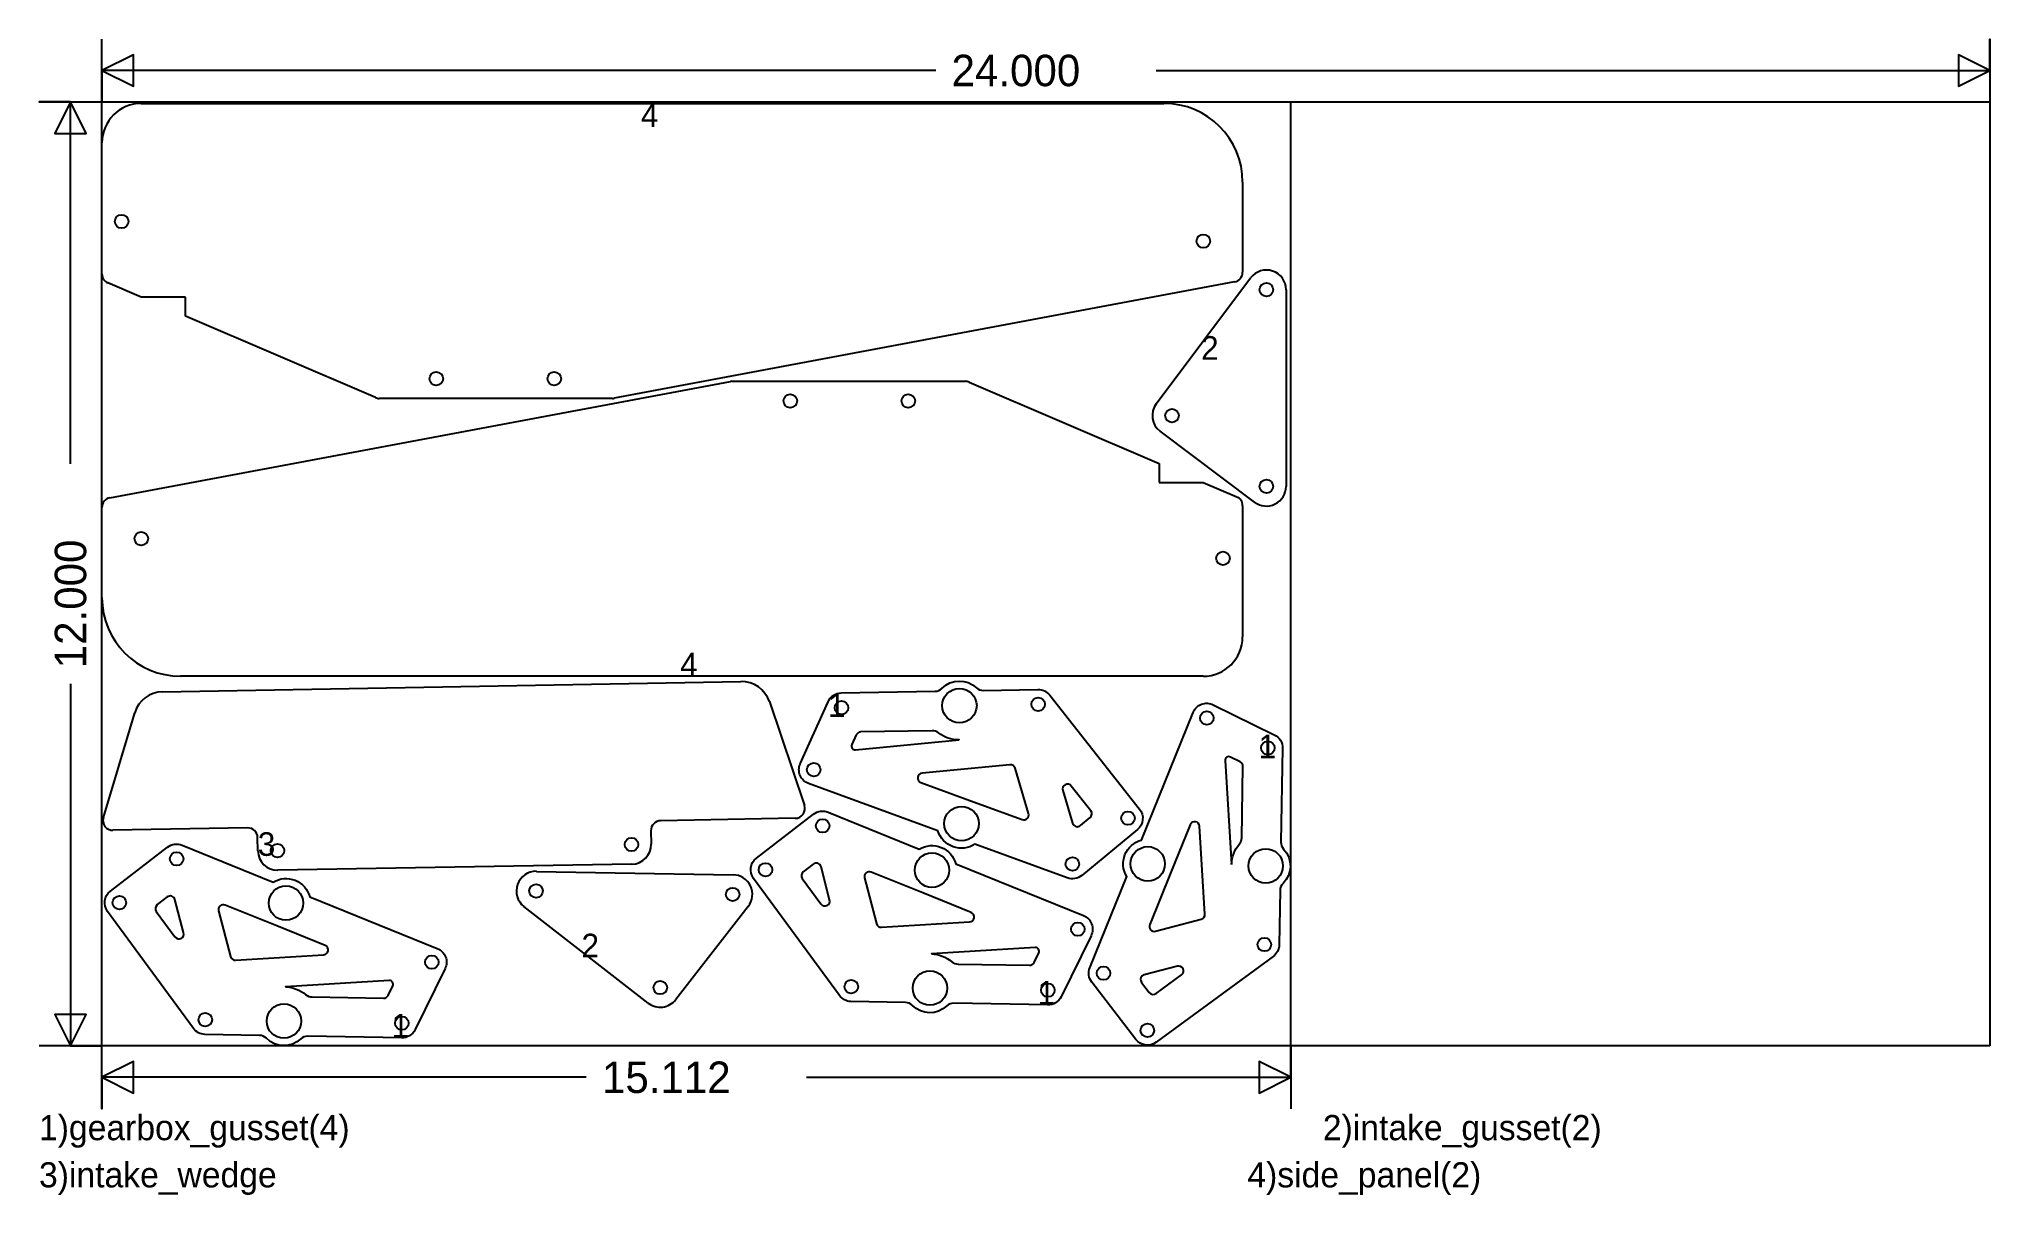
# Model space of a CAD drawing. Extents: x -0.8 to 24, y -1.9 to 12.8.
import ezdxf

# ---------------------------------------------------------------- set-up
doc = ezdxf.new("R2010")
doc.units = 0
doc.layers.get('0').update_dxf_attribs({"color": 1, "linetype": 'CONTINUOUS'})
doc.layers.add('1', color=1, linetype='CONTINUOUS')
doc.layers.add('251', color=251, linetype='CONTINUOUS')

msp = doc.modelspace()

# ---------------------------------------------------------------- linework, layer by layer
at = {"color": 7}
for points in [[(9.2295, 4.3752, -0.2908982), (9.3974, 4.4861), (10.591, 4.5069, 0.1962618), (10.6779, 4.5441, -0.4082473), (11.1152, 4.5518, 0.196264), (11.2033, 4.5176), (11.897, 4.5297, -0.234277), (12.0475, 4.4583), (13.1896, 3.01, -0.4077728), (13.1617, 2.7493), (12.4551, 2.1664, -0.265895), (12.2716, 2.1348), (11.0972, 2.5632, -0.4999994), (10.6275, 2.7345), (8.9835, 3.3342, -0.4352403), (8.8766, 3.587)], [(14.9027, 3.9553, -0.2908964), (15.0076, 3.7836), (14.9868, 2.59, 0.1962606), (15.021, 2.5019, -0.408247), (15.0134, 2.0646, 0.1962599), (14.9761, 1.9777), (14.964, 1.284, -0.2342758), (14.8874, 1.1361), (13.4002, 0.0452, -0.4077749), (13.1405, 0.0822), (12.5826, 0.8087, -0.2658951), (12.5576, 0.9933), (13.0266, 2.1519, -0.499999), (13.2142, 2.6154), (13.8709, 4.2375, -0.4352406), (14.1273, 4.3355)], [(10.8971, 3.8882), (10.8971, 3.8882, -0.1646014), (10.6327, 3.9799, 0.1710465), (10.5539, 4.0062), (9.6444, 3.9903, 0.2908975), (9.5885, 3.9533), (9.5327, 3.8287, 0.5748978), (9.5803, 3.7624)], [(11.6978, 2.8764, 0.6172232), (11.7791, 2.953), (11.6064, 3.5287, 0.3578605), (11.5406, 3.573), (10.4267, 3.4666, 0.7990322), (10.4112, 3.3456), (11.0337, 3.1186)], [(14.3578, 2.3057), (14.3578, 2.3057, -0.1646018), (14.4587, 2.5667, 0.1710478), (14.4877, 2.6446), (14.5036, 3.5541, 0.2909048), (14.4686, 3.6113), (14.346, 3.6714, 0.5749013), (14.2781, 3.6261)], [(12.4375, 2.8), (12.5606, 2.9015, 0.4077763), (12.5699, 2.9884), (12.3222, 3.3026, 0.8275334), (12.2132, 3.2459), (12.3379, 2.8303, 0.5363429), (12.4375, 2.8)], [(12.1929, 0.6247, -0.2908964), (12.0212, 0.5198), (10.8276, 0.5407, 0.196262), (10.7395, 0.5065, -0.4082477), (10.3022, 0.5141, 0.1962617), (10.2153, 0.5513), (9.5216, 0.5635, -0.2342772), (9.3737, 0.64), (8.2828, 2.1273, -0.4077746), (8.3198, 2.3869), (9.0463, 2.9448, -0.2658957), (9.2309, 2.9699), (10.3896, 2.5009, -0.5000001), (10.853, 2.3132), (12.4751, 1.6566, -0.435239), (12.5731, 1.4002)], [(13.3186, 1.5408, 0.6172132), (13.3924, 1.4569), (13.9738, 1.6094, 0.3578719), (14.0203, 1.6736), (13.9528, 2.7905, 0.7990271), (13.8325, 2.8102), (13.5839, 2.196)], [(3.9809, 0.2059, -0.2908969), (3.8092, 0.101), (2.6156, 0.1219, 0.1962607), (2.5275, 0.0877, -0.4082482), (2.0902, 0.0953, 0.1962616), (2.0033, 0.1326), (1.3096, 0.1447, -0.2342771), (1.1617, 0.2212), (0.0708, 1.7085, -0.4077753), (0.1078, 1.9681), (0.8343, 2.526, -0.2658954), (1.0189, 2.5511), (2.1775, 2.0821, -0.5), (2.641, 1.8944), (4.2631, 1.2378, -0.4352395), (4.3611, 0.9814)], [(9.0418, 2.3109), (8.9153, 2.2138, 0.4077761), (8.903, 2.1272), (9.1396, 1.8046, 0.8275278), (9.2504, 1.8575), (9.1404, 2.2772, 0.536345), (9.0418, 2.3109)], [(9.7785, 2.2088, 0.6172093), (9.6945, 2.135), (9.847, 1.5537, 0.3578638), (9.9112, 1.5072), (11.0282, 1.5746, 0.7990162), (11.0478, 1.6949), (10.4337, 1.9436)], [(0.8298, 1.8921), (0.7033, 1.795, 0.4077758), (0.6909, 1.7084), (0.9276, 1.3858, 0.8275378), (1.0384, 1.4387), (0.9283, 1.8584, 0.5363416), (0.8298, 1.8921)], [(1.5664, 1.79, 0.6172176), (1.4825, 1.7162), (1.635, 1.1349, 0.3578651), (1.6992, 1.0884), (2.8161, 1.1558, 0.7990255), (2.8358, 1.2762), (2.2216, 1.5248)], [(10.5433, 1.1697), (10.5433, 1.1697, -0.1646017), (10.8044, 1.0688, 0.171046), (10.8822, 1.0398), (11.7917, 1.0239, 0.2908985), (11.8489, 1.0589), (11.909, 1.1815, 0.5749032), (11.8637, 1.2494)], [(13.2165, 0.8042), (13.3137, 0.6777, 0.4077773), (13.4002, 0.6654), (13.7228, 0.902, 0.8275343), (13.67, 1.0128), (13.2502, 0.9027, 0.5363353), (13.2165, 0.8042)], [(2.3313, 0.7509), (2.3313, 0.7509, -0.1646011), (2.5923, 0.65, 0.1710482), (2.6702, 0.621), (3.5797, 0.6051, 0.2908977), (3.6369, 0.6401), (3.697, 0.7627, 0.5749022), (3.6517, 0.8306)]]:
    msp.add_lwpolyline(points, format="xyb", close=True, dxfattribs=at)
for centre, radius in [((10.9004, 4.3248), 0.2188), ((9.4007, 4.2986), 0.086), ((11.9003, 4.3422), 0.086), ((14.0447, 4.1672), 0.086), ((14.8202, 3.7869), 0.086), ((9.0477, 3.5103), 0.086), ((10.9266, 2.825), 0.2188), ((13.0424, 2.8939), 0.086), ((9.1605, 2.7961), 0.086), ((13.2942, 2.3133), 0.2188), ((14.794, 2.2871), 0.2188), ((0.9485, 2.3773), 0.086), ((8.434, 2.2382), 0.086), ((10.5509, 2.2332), 0.2187), ((12.3358, 2.311), 0.086), ((2.3389, 1.8145), 0.2187), ((0.222, 1.8194), 0.086), ((12.4048, 1.4828), 0.086), ((14.7765, 1.2873), 0.086), ((4.1928, 1.064), 0.086), ((12.7314, 0.9229), 0.086), ((9.5249, 0.7509), 0.086), ((10.5248, 0.7335), 0.2187), ((12.0245, 0.7073), 0.086), ((2.3127, 0.3147), 0.2187), ((1.3129, 0.3321), 0.086), ((3.8125, 0.2885), 0.086), ((13.2893, 0.1964), 0.086)]:
    msp.add_circle(centre, radius, dxfattribs=at)
at = {"layer": '1', "color": 7}
for p, q in [((0.5, 11.9807), (13.5, 11.9807)), ((0, 9.8131), (0, 11.4807)), ((14.5, 10.9807), (14.5, 9.8344)), ((0.5, 9.5164), (0.0758, 9.6982)), ((14.398, 9.7116), (6.5114, 8.2328)), ((13.402, 8.1625), (14.602, 9.7625)), ((1.0625, 9.5164), (0.5, 9.5164)), ((1.0625, 9.2753), (1.0625, 9.5164)), ((15.052, 9.6125), (15.052, 7.1125)), ((3.4764, 8.2408), (1.0625, 9.2753)), ((0.102, 6.9675), (7.9886, 8.4462)), ((8.0116, 8.4483), (10.9743, 8.4483)), ((11.0236, 8.4382), (13.4375, 7.4037)), ((6.4884, 8.2307), (3.5257, 8.2307)), ((14.652, 6.9125), (13.452, 7.8125)), ((13.4375, 7.4037), (13.4375, 7.1626)), ((13.4375, 7.1626), (14, 7.1626)), ((14, 7.1626), (14.4242, 6.9808)), ((0, 5.6983), (0, 6.8446)), ((14.5, 6.8659), (14.5, 5.1983)), ((0.7702, 4.5019), (8.1218, 4.6303)), ((14, 4.6983), (1, 4.6983)), ((0.0182, 2.9015), (0.4176, 4.2346)), ((8.4836, 4.3754), (8.9292, 3.0571)), ((1.852, 2.7706), (0.1401, 2.7407)), ((6.9784, 2.735), (6.9814, 2.5641)), ((8.813, 2.8921), (7.1012, 2.8622)), ((1.9821, 2.4768), (1.9791, 2.6478)), ((6.7358, 2.3097), (2.2364, 2.2312)), ((5.5224, 2.2182), (8.022, 2.1746)), ((6.9434, 0.5432), (5.3646, 1.7709)), ((8.215, 1.7712), (7.2942, 0.587))]:
    msp.add_line(p, q, dxfattribs=at)
for centre in [(0.25, 10.4807), (14, 10.2307), (14.802, 9.6125), (4.25, 8.4807), (5.75, 8.4807), (8.75, 8.1983), (10.25, 8.1983), (13.602, 8.0125), (14.802, 7.1125), (0.5, 6.4483), (14.25, 6.1983), (2.2321, 2.4812), (6.7314, 2.5597), (5.518, 1.9683), (8.0177, 1.9246), (7.0969, 0.7405)]:
    msp.add_circle(centre, 0.086, dxfattribs=at)
for centre, radius, start, end in [((0.5, 11.4807), 0.5, 90, 180), ((13.5, 10.9807), 1, 0, 90), ((0.125, 9.8131), 0.125, 180, 246.8014), ((14.375, 9.8344), 0.125, 280.6192, 360), ((14.802, 9.6125), 0.25, 0, 143.1302), ((8.0116, 8.3233), 0.125, 90, 100.6198), ((10.9743, 8.3233), 0.125, 66.8015, 90), ((3.5257, 8.3557), 0.125, 246.8017, 270), ((6.4884, 8.3557), 0.125, 270, 280.6196), ((13.602, 8.0125), 0.25, 143.1302, 233.13), ((0.125, 6.8446), 0.125, 100.6191, 180), ((14.375, 6.8659), 0.125, 0, 66.8014), ((14.802, 7.1125), 0.25, 233.1301, 360), ((1, 5.6983), 1, 180, 270), ((14, 5.1983), 0.5, 270, 360), ((0.7768, 4.127), 0.375, 90.9999, 163.3238), ((8.1284, 4.2553), 0.375, 18.6763, 91.0001), ((8.8108, 3.0171), 0.125, 271.0002, 18.6764), ((0.138, 2.8657), 0.125, 163.3239, 271.0002), ((1.8542, 2.6456), 0.125, 1, 90.9999), ((7.1034, 2.7372), 0.125, 91, 181.0001), ((6.7314, 2.5597), 0.25, 271, 1), ((2.2321, 2.4812), 0.25, 181, 271), ((5.518, 1.9683), 0.25, 89, 232.13), ((8.0177, 1.9246), 0.25, 322.1302, 88.9998), ((7.0969, 0.7405), 0.25, 232.13, 322.1301)]:
    msp.add_arc(centre, radius, start, end, dxfattribs=at)
at = {"layer": '251', "color": 9}
for p, q in [((0, 0), (0, 12)), ((0, 12), (24, 12)), ((24, 12), (24, 0)), ((24, 0), (0, 0))]:
    msp.add_line(p, q, dxfattribs=at)
at = {"layer": '251', "color": 11}
for p, q in [((15.1122, 0), (15.1122, 12)), ((15.1122, 12), (24, 12)), ((24, 12), (24, 0)), ((24, 0), (15.1122, 0))]:
    msp.add_line(p, q, dxfattribs=at)
at = {"layer": '251', "color": 12}
for points in [[(10.6, 12.4), (0, 12.4), (0.4, 12.2), (0.4, 12.6), (0, 12.4), (0, 12), (0, 12.8)], [(13.4, 12.4), (24, 12.4), (23.6, 12.6), (23.6, 12.2), (24, 12.4), (24, 12.8), (24, 12)], [(-0.4, 7.4), (-0.4, 12), (-0.6, 11.6), (-0.2, 11.6), (-0.4, 12), (-0.8, 12), (0, 12)], [(-0.4, 4.6), (-0.4, 0), (-0.2, 0.4), (-0.6, 0.4), (-0.4, 0), (0, 0), (-0.8, 0)], [(6.1561, -0.4), (0, -0.4), (0.4, -0.6), (0.4, -0.2), (0, -0.4), (0, -0.8), (0, 0)], [(8.9561, -0.4), (15.1122, -0.4), (14.7122, -0.2), (14.7122, -0.6), (15.1122, -0.4), (15.1122, 0), (15.1122, -0.8)]]:
    msp.add_lwpolyline(points, dxfattribs=at)

# ---------------------------------------------------------------- texts
for s, p in [('24.000', (10.8, 12.2)), ('15.112', (6.3561, -0.6))]:
    msp.add_text(s, height=0.4, dxfattribs=at).set_placement(p)
at = {"layer": '251', "color": 13}
for s, height, p in [('4', 0.3, (6.85, 11.6807)), ('2', 0.3, (13.972, 8.7225)), ('4', 0.3, (7.35, 4.6983)), ('1', 0.3, (9.23, 4.1799)), ('1', 0.3, (14.7022, 3.6565)), ('3', 0.3, (1.9806, 2.4149)), ('2', 0.3, (6.0961, 1.1254)), ('1', 0.3, (11.8941, 0.5253)), ('1', 0.3, (3.6821, 0.1065)), ('1)gearbox_gusset(4)', 0.32, (-0.8, -1.2)), ('2)intake_gusset(2)', 0.32, (15.52, -1.2)), ('3)intake_wedge', 0.32, (-0.8, -1.8)), ('4)side_panel(2)', 0.32, (14.56, -1.8))]:
    msp.add_text(s, height=height, dxfattribs=at).set_placement(p)
at = {"layer": '251', "color": 12}
msp.add_text('12.000', height=0.4, rotation=90, dxfattribs=at).set_placement((-0.2, 4.8))

doc.saveas('drawing.dxf')
